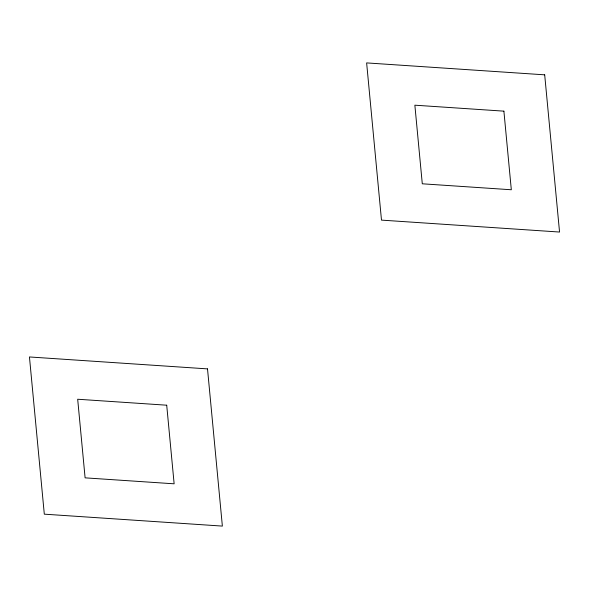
<?xml version="1.0" encoding="UTF-8"?>
<svg xmlns="http://www.w3.org/2000/svg" width="589" height="589" viewBox="0 0 589 589"><rect width="100%" height="100%" fill="white"/><g stroke="black" fill="none" stroke-linecap="round" stroke-linejoin="round"><path stroke-width="0.88" d="M544.692 74.832L366.63 62.905L381.488 220.117L559.55 232.044L544.692 74.832M503.897 111.152L414.862 105.188L422.291 183.797L511.318 189.761L503.897 111.152M207.512 368.883L29.45 356.956L44.308 514.168L222.37 526.095L207.512 368.883M166.709 405.203L77.682 399.239L85.103 477.848L174.138 483.812L166.709 405.203"/></g></svg>
